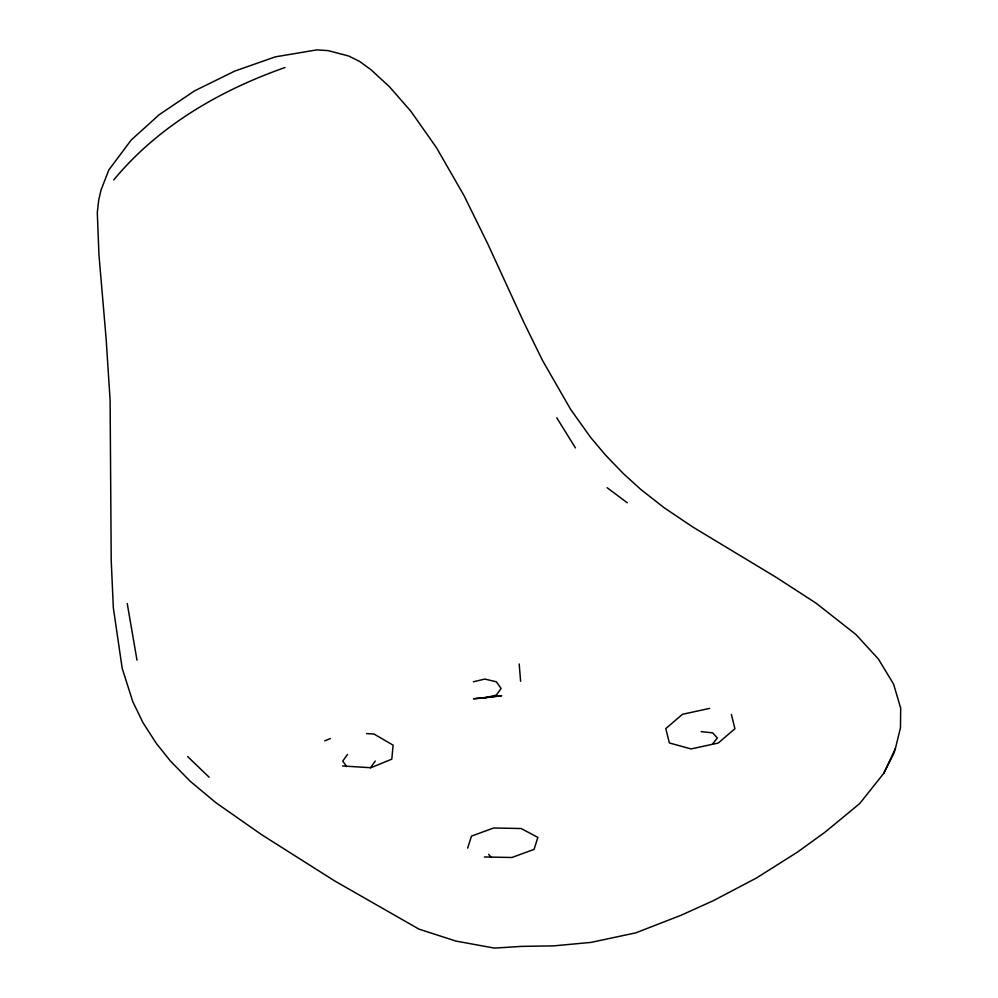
<?xml version="1.0" encoding="UTF-8"?>
<svg xmlns="http://www.w3.org/2000/svg" width="998" height="998" viewBox="0 0 998 998"><rect width="100%" height="100%" fill="white"/><g stroke="black" fill="none" stroke-linecap="round" stroke-linejoin="round"><path stroke-width="1.5" d="M895.393 748.575L900.47 727.754L900.695 708.193L893.572 684.092L878.39 659.017L855.922 634.503L816.077 603.166L776.032 577.243L692.974 527.119L664.032 507.658L640.816 489.444L623.338 473.576L605.699 455.3L590.604 437.386L570.631 409.392L542.363 360.166L523.775 322.229L487.86 244.086L464.12 195.77L436.513 147.754L410.827 111.215L389.657 86.938L370.932 69.685L359.38 61.302L348.539 55.963L327.993 50.599L316.74 49.9L275.248 56.874L234.68 71.12L194.598 90.843L159.218 114.683L131.175 140.057L108.832 169.934L101.035 190.019L98.677 200.224L97.305 212.624L98.952 254.777L106.112 338.509L110.104 400.161L111.215 560.427L113.348 607.857L122.18 668.298L132.796 701.694L142.889 722.515L156.212 743.26L170.409 761.025L190.169 781.234L215.793 802.617L261.551 834.64L334.829 881.022L419.01 929.15L455.874 941.064L494.397 948.1L521.792 946.378L553.641 945.879L591.041 942.386L635.826 932.843L681.347 915.154L713.483 900.608L756.484 877.978L797.227 852.267L824.934 832.257L859.665 803.615L883.692 773.425L893.597 753.964L895.393 748.575L883.692 773.425M467.675 848.113L471.48 836.112L493.623 828.003L521.118 828.527L537.872 837.384L534.067 849.373L511.924 857.494L484.417 856.97M347.504 754.451L342.738 761.087L346.705 766.626M370.495 767.724L375.26 761.087M712.51 744.046L717.35 738.009L712.659 732.856L701.182 731.621M113.747 179.939C157.983 126.284 220.071 90.294 285.029 67.515M324.762 740.853L330.35 738.557M473.339 681.796L484.828 679.052L496.33 681.796L501.096 688.433L496.33 695.082L484.828 697.827L473.489 698.775L501.695 695.693L484.828 697.827M709.653 708.405L682.495 714.281L665.803 728.59L669.359 742.949L691.065 748.937L718.223 743.048L734.915 728.74L731.372 714.393M366.578 733.567L374.025 734.029L393.125 745.169L391.802 759.141L370.857 767.749L342.539 765.965M607.133 487.71L627.268 502.792M187.686 756.584L209.143 777.242M488.596 854.363L491.415 857.444M556.772 417.813L575.472 447.927M127.233 603.503L137 660.165M519.185 663.982L520.619 681.285"/></g></svg>
